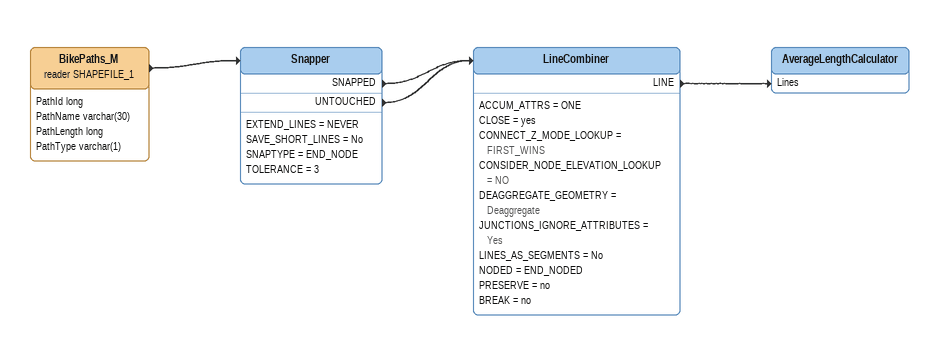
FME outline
BikePaths_M (reader SHAPEFILE_1)
    attributes: PathId long, PathName varchar(30), PathLength long, PathType varchar(1)
    -> Snapper
Snapper
    EXTEND_LINES = NEVER
    SAVE_SHORT_LINES = No
    SNAPTYPE = END_NODE
    TOLERANCE = 3
    SNAPPED -> LineCombiner
    UNTOUCHED -> LineCombiner
LineCombiner
    ACCUM_ATTRS = ONE
    CLOSE = yes
    CONNECT_Z_MODE_LOOKUP = FIRST_WINS
    CONSIDER_NODE_ELEVATION_LOOKUP = NO
    DEAGGREGATE_GEOMETRY = Deaggregate
    JUNCTIONS_IGNORE_ATTRIBUTES = Yes
    LINES_AS_SEGMENTS = No
    NODED = END_NODED
    PRESERVE = no
    BREAK = no
    LINE -> AverageLengthCalculator [Lines]
AverageLengthCalculator
